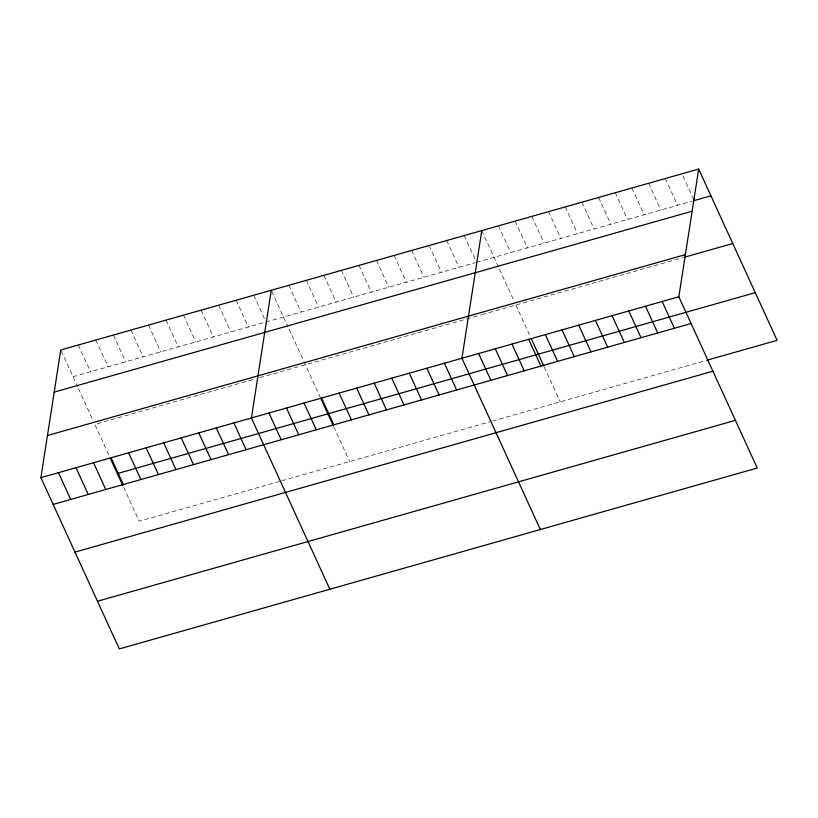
<?xml version="1.0" encoding="UTF-8"?>
<svg xmlns="http://www.w3.org/2000/svg" width="818" height="818" viewBox="0 0 818 818"><rect width="100%" height="100%" fill="white"/><g stroke="black" fill="none" stroke-linecap="round" stroke-linejoin="round"><path stroke-width="0.61" stroke-dasharray="4.09 3.07" d="M73.007 376.73L264.817 322.343M265.983 322.006L475.33 262.639M476.495 262.312L691.875 201.238M252.731 379.644L94.837 424.419L109.152 455.687M259.746 377.66L480.79 314.971M481.955 314.644L682.723 257.711M279.511 481.444L139.172 521.24L123.293 486.557M281.852 480.779L490.033 421.74M492.375 421.076L705.597 360.615M683.02 176.034L692.723 197.22M665.32 178.528L677.57 205.287M648.633 183.263L660.883 210.022M631.946 187.997L644.206 214.756M615.269 192.731L627.518 219.49M598.582 197.455L610.831 224.214M581.895 202.189L594.144 228.948M565.218 206.923L577.467 233.682M548.53 211.647L560.78 238.406M531.843 216.381L544.093 243.14M515.156 221.116L527.416 247.874M498.479 225.85L510.729 252.609M481.792 230.574L498.51 267.087M499.501 269.255L514.389 301.77M515.872 305.022L530.698 337.405M544.328 367.159L560.207 401.842M464.246 235.553L475.483 260.083M446.71 240.523L458.959 267.281M429.164 245.502L441.413 272.261M411.618 250.472L423.867 277.23M394.071 255.451L406.331 282.21M376.536 260.421L388.785 287.19M358.99 265.4L371.239 292.159M341.443 270.38L353.693 297.139M323.908 275.349L336.157 302.108M306.361 280.329L318.611 307.087M288.815 285.298L301.065 312.057M271.781 291.392L287.987 326.791M288.979 328.959L320.186 397.108M333.805 426.863L349.685 461.546M253.733 295.247L264.96 319.777M236.187 300.226L248.437 326.985M218.641 305.196L230.901 331.955M201.105 310.175L213.355 336.934M183.559 315.145L195.809 341.904M166.013 320.124L178.263 346.883M148.477 325.094L160.727 351.852M130.931 330.073L143.181 356.832M113.385 335.043L125.635 361.812M95.839 340.022L108.099 366.781M78.303 345.002L90.553 371.761M61.268 351.086L77.475 386.485M78.467 388.652L92.853 420.084"/><path stroke-width="1.23" d="M698.684 169.07L678.828 296.76L757.243 468.029L119.316 648.93L40.9 477.661L60.757 349.971L698.684 169.07L777.1 340.339L706.783 360.278M271.269 290.278L251.412 417.967L329.828 589.236M481.792 230.574L461.935 358.264L540.35 529.532M710.934 195.829L694.257 200.563L693.235 198.334M54.203 392.108L692.13 211.208M47.454 435.524L685.382 254.623M683.909 257.373L732.775 243.519M40.9 477.661L678.828 296.76M117.332 473.55L755.27 292.65M53.15 504.42L691.077 323.519M74.98 552.109L712.918 371.208M97.475 601.24L735.413 420.34M662.151 301.494L674.4 328.253M645.463 306.218L657.713 332.977M628.776 310.952L641.026 337.711M612.089 315.687L624.349 342.445M595.412 320.421L607.662 347.18M578.725 325.145L590.974 351.904M562.038 329.879L574.287 356.638M545.361 334.613L557.61 361.372M531.209 338.519L543.827 366.075M528.673 339.337L540.923 366.096M511.986 344.071L524.236 370.83M495.299 348.805L507.559 375.564M478.622 353.54L490.872 380.298M444.389 363.243L456.638 390.002M426.853 368.212L439.102 394.971M409.307 373.192L421.556 399.951M391.761 378.161L404.01 404.92M374.215 383.141L386.474 409.9M356.679 388.11L368.928 414.879M339.133 393.09L351.382 419.849M321.586 398.069L333.836 424.828M320.697 398.223L333.315 425.779M304.051 403.039L316.3 429.798M286.504 408.018L298.754 434.777M268.958 412.988L281.208 439.747M233.876 422.937L246.126 449.695M216.33 427.916L228.58 454.675M198.784 432.886L211.044 459.644M181.248 437.865L193.498 464.624M163.702 442.835L175.952 469.593M146.156 447.814L158.406 474.573M128.62 452.783L140.87 479.542M111.074 457.763L123.324 484.522M110.174 457.916L122.792 485.473M93.528 462.732L105.778 489.501M75.982 467.712L88.242 494.471M58.446 472.692L70.696 499.45"/></g></svg>
